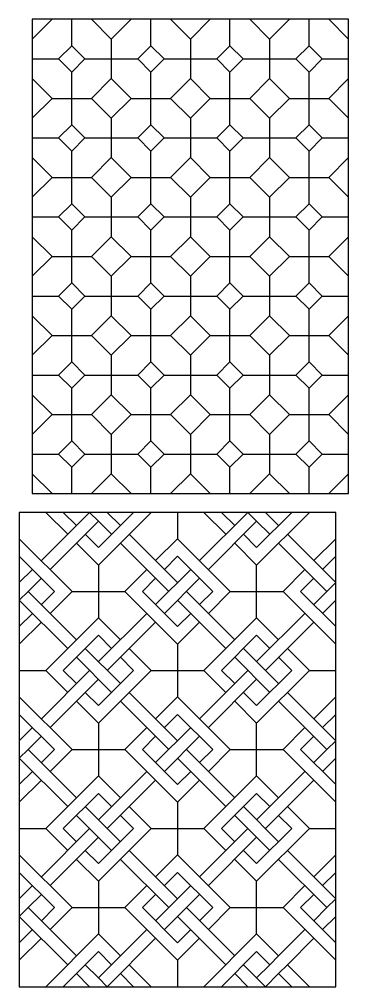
# Model space of a CAD drawing. Header units: millimetres. Extents: x -114 to 113, y -120 to 101.
# Drawn here: x -19.4 to 27.8, y -37.4 to 101.4 of the extents above; entities that cross this region are included whole.
import ezdxf

# ---------------------------------------------------------------- set-up
doc = ezdxf.new("R2010")
doc.units = ezdxf.units.MM
doc.header["$MEASUREMENT"] = 0
doc.layers.add('Layer 03', color=5, linetype='Continuous')

msp = doc.modelspace()

# ---------------------------------------------------------------- linework, layer by layer
at = {"layer": 'Layer 03'}
for p, q in [((-14.72, 101.42), (-17.56, 98.58)), ((-9.05, 101.42), (-6.21, 98.58)), ((-3.37, 101.42), (-6.21, 98.58)), ((2.3, 101.42), (5.14, 98.58)), ((7.98, 101.42), (5.14, 98.58)), ((13.65, 101.42), (16.49, 98.58)), ((19.33, 101.42), (16.49, 98.58)), ((25, 101.42), (27.84, 98.58)), ((-17.56, 95.74), (-13.77, 95.74)), ((-9.99, 95.74), (-6.21, 95.74)), ((-6.21, 95.74), (-2.43, 95.74)), ((1.36, 95.74), (5.14, 95.74)), ((5.14, 95.74), (8.92, 95.74)), ((12.71, 95.74), (16.49, 95.74)), ((16.49, 95.74), (20.27, 95.74)), ((24.05, 95.74), (27.84, 95.74)), ((-14.72, 90.07), (-17.56, 92.91)), ((-9.05, 90.07), (-6.21, 92.91)), ((-3.37, 90.07), (-6.21, 92.91)), ((2.3, 90.07), (5.14, 92.91)), ((7.98, 90.07), (5.14, 92.91)), ((13.65, 90.07), (16.49, 92.91)), ((19.33, 90.07), (16.49, 92.91)), ((25, 90.07), (27.84, 92.91)), ((-14.72, 90.07), (-17.56, 87.23)), ((-9.05, 90.07), (-6.21, 87.23)), ((-3.37, 90.07), (-6.21, 87.23)), ((2.3, 90.07), (5.14, 87.23)), ((7.98, 90.07), (5.14, 87.23)), ((13.65, 90.07), (16.49, 87.23)), ((19.33, 90.07), (16.49, 87.23)), ((25, 90.07), (27.84, 87.23)), ((-17.56, 84.39), (-13.77, 84.39)), ((-9.99, 84.39), (-6.21, 84.39)), ((-6.21, 84.39), (-2.43, 84.39)), ((1.36, 84.39), (5.14, 84.39)), ((5.14, 84.39), (8.92, 84.39)), ((12.71, 84.39), (16.49, 84.39)), ((16.49, 84.39), (20.27, 84.39)), ((24.05, 84.39), (27.84, 84.39)), ((-14.72, 78.72), (-17.56, 81.56)), ((-9.05, 78.72), (-6.21, 81.56)), ((-3.37, 78.72), (-6.21, 81.56)), ((2.3, 78.72), (5.14, 81.56)), ((7.98, 78.72), (5.14, 81.56)), ((13.65, 78.72), (16.49, 81.56)), ((19.33, 78.72), (16.49, 81.56)), ((25, 78.72), (27.84, 81.56)), ((-14.72, 78.72), (-17.56, 75.88)), ((-14.72, 78.72), (-9.05, 78.72)), ((-9.05, 78.72), (-6.21, 75.88)), ((-3.37, 78.72), (-6.21, 75.88)), ((-3.37, 78.72), (2.3, 78.72)), ((2.3, 78.72), (5.14, 75.88)), ((7.98, 78.72), (5.14, 75.88)), ((7.98, 78.72), (13.65, 78.72)), ((13.65, 78.72), (16.49, 75.88)), ((19.33, 78.72), (16.49, 75.88)), ((19.33, 78.72), (25, 78.72)), ((25, 78.72), (27.84, 75.88)), ((-17.56, 73.05), (-13.77, 73.05)), ((-9.99, 73.05), (-6.21, 73.05)), ((-6.21, 73.05), (-2.43, 73.05)), ((1.36, 73.05), (5.14, 73.05)), ((5.14, 73.05), (8.92, 73.05)), ((12.71, 73.05), (16.49, 73.05)), ((16.49, 73.05), (20.27, 73.05)), ((24.05, 73.05), (27.84, 73.05)), ((-14.72, 67.37), (-17.56, 70.21)), ((-9.05, 67.37), (-6.21, 70.21)), ((-3.37, 67.37), (-6.21, 70.21)), ((2.3, 67.37), (5.14, 70.21)), ((7.98, 67.37), (5.14, 70.21)), ((13.65, 67.37), (16.49, 70.21)), ((19.33, 67.37), (16.49, 70.21)), ((25, 67.37), (27.84, 70.21)), ((-14.72, 67.37), (-17.56, 64.53)), ((-9.05, 67.37), (-6.21, 64.53)), ((-3.37, 67.37), (-6.21, 64.53)), ((2.3, 67.37), (5.14, 64.53)), ((7.98, 67.37), (5.14, 64.53)), ((13.65, 67.37), (16.49, 64.53)), ((19.33, 67.37), (16.49, 64.53)), ((25, 67.37), (27.84, 64.53)), ((-17.56, 61.7), (-13.77, 61.7)), ((-9.99, 61.7), (-6.21, 61.7)), ((-6.21, 61.7), (-2.43, 61.7)), ((1.36, 61.7), (5.14, 61.7)), ((5.14, 61.7), (8.92, 61.7)), ((12.71, 61.7), (16.49, 61.7)), ((16.49, 61.7), (20.27, 61.7)), ((24.05, 61.7), (27.84, 61.7)), ((-14.72, 56.02), (-17.56, 58.86)), ((-9.05, 56.02), (-6.21, 58.86)), ((-3.37, 56.02), (-6.21, 58.86)), ((2.3, 56.02), (5.14, 58.86)), ((7.98, 56.02), (5.14, 58.86)), ((13.65, 56.02), (16.49, 58.86)), ((19.33, 56.02), (16.49, 58.86)), ((25, 56.02), (27.84, 58.86)), ((-14.72, 56.02), (-17.56, 53.19)), ((-14.72, 56.02), (-9.05, 56.02)), ((-9.05, 56.02), (-6.21, 53.19)), ((-3.37, 56.02), (-6.21, 53.19)), ((-3.37, 56.02), (2.3, 56.02)), ((2.3, 56.02), (5.14, 53.19)), ((7.98, 56.02), (5.14, 53.19)), ((7.98, 56.02), (13.65, 56.02)), ((13.65, 56.02), (16.49, 53.19)), ((19.33, 56.02), (16.49, 53.19)), ((19.33, 56.02), (25, 56.02)), ((25, 56.02), (27.84, 53.19)), ((-17.56, 50.35), (-13.77, 50.35)), ((-9.99, 50.35), (-6.21, 50.35)), ((-6.21, 50.35), (-2.43, 50.35)), ((1.36, 50.35), (5.14, 50.35)), ((5.14, 50.35), (8.92, 50.35)), ((12.71, 50.35), (16.49, 50.35)), ((16.49, 50.35), (20.27, 50.35)), ((24.05, 50.35), (27.84, 50.35)), ((-14.72, 44.67), (-17.56, 47.51)), ((-9.05, 44.67), (-6.21, 47.51)), ((-3.37, 44.67), (-6.21, 47.51)), ((2.3, 44.67), (5.14, 47.51)), ((7.98, 44.67), (5.14, 47.51)), ((13.65, 44.67), (16.49, 47.51)), ((19.33, 44.67), (16.49, 47.51)), ((25, 44.67), (27.84, 47.51)), ((-14.72, 44.67), (-17.56, 41.84)), ((-14.72, 44.67), (-9.05, 44.67)), ((-9.05, 44.67), (-6.21, 41.84)), ((-3.37, 44.67), (-6.21, 41.84)), ((-3.37, 44.67), (2.3, 44.67)), ((2.3, 44.67), (5.14, 41.84)), ((7.98, 44.67), (5.14, 41.84)), ((7.98, 44.67), (13.65, 44.67)), ((13.65, 44.67), (16.49, 41.84)), ((19.33, 44.67), (16.49, 41.84)), ((19.33, 44.67), (25, 44.67)), ((25, 44.67), (27.84, 41.84)), ((-17.56, 39), (-13.77, 39)), ((-9.99, 39), (-6.21, 39)), ((-6.21, 39), (-2.43, 39)), ((1.36, 39), (5.14, 39)), ((5.14, 39), (8.92, 39)), ((12.71, 39), (16.49, 39)), ((16.49, 39), (20.27, 39)), ((24.05, 39), (27.84, 39)), ((-14.72, 33.33), (-17.56, 36.16)), ((-9.05, 33.33), (-6.21, 36.16)), ((-3.37, 33.33), (-6.21, 36.16)), ((2.3, 33.33), (5.14, 36.16)), ((7.98, 33.33), (5.14, 36.16)), ((13.65, 33.33), (16.49, 36.16)), ((19.33, 33.33), (16.49, 36.16)), ((25, 33.33), (27.84, 36.16)), ((-11.84, 19.3), (-4.27, 19.3)), ((10.86, 19.3), (18.42, 19.3)), ((-19.41, 7.95), (-15.62, 7.95)), ((-0.49, 7.95), (7.07, 7.95)), ((22.21, 7.95), (25.99, 7.95)), ((-19.41, -14.75), (-15.62, -14.75)), ((-0.49, -14.75), (7.07, -14.75)), ((22.21, -14.75), (25.99, -14.75)), ((-11.84, -26.1), (-4.27, -26.1)), ((10.86, -26.1), (18.42, -26.1))]:
    msp.add_line(p, q, dxfattribs=at)
for points in [[(27.84, 33.33), (27.84, 101.42), (-17.56, 101.42), (-17.56, 33.33)], [(-11.88, 97.63), (-11.88, 101.42)], [(-0.53, 97.63), (-0.53, 101.42)], [(10.81, 97.63), (10.81, 101.42)], [(22.16, 97.63), (22.16, 101.42)], [(-6.21, 98.58), (-6.21, 92.91)], [(5.14, 98.58), (5.14, 92.91)], [(16.49, 98.58), (16.49, 92.91)], [(-11.88, 90.07), (-11.88, 93.85)], [(-0.53, 90.07), (-0.53, 93.85)], [(10.81, 90.07), (10.81, 93.85)], [(22.16, 90.07), (22.16, 93.85)], [(-14.72, 90.07), (-9.05, 90.07)], [(-11.88, 86.29), (-11.88, 90.07)], [(-3.37, 90.07), (2.3, 90.07)], [(-0.53, 86.29), (-0.53, 90.07)], [(7.98, 90.07), (13.65, 90.07)], [(10.81, 86.29), (10.81, 90.07)], [(19.33, 90.07), (25, 90.07)], [(22.16, 86.29), (22.16, 90.07)], [(-6.21, 87.23), (-6.21, 81.56)], [(5.14, 87.23), (5.14, 81.56)], [(16.49, 87.23), (16.49, 81.56)], [(-11.88, 78.72), (-11.88, 82.5)], [(-0.53, 78.72), (-0.53, 82.5)], [(10.81, 78.72), (10.81, 82.5)], [(22.16, 78.72), (22.16, 82.5)], [(-11.88, 74.94), (-11.88, 78.72)], [(-0.53, 74.94), (-0.53, 78.72)], [(10.81, 74.94), (10.81, 78.72)], [(22.16, 74.94), (22.16, 78.72)], [(-6.21, 75.88), (-6.21, 70.21)], [(5.14, 75.88), (5.14, 70.21)], [(16.49, 75.88), (16.49, 70.21)], [(-11.88, 67.37), (-11.88, 71.15)], [(-0.53, 67.37), (-0.53, 71.15)], [(10.81, 67.37), (10.81, 71.15)], [(22.16, 67.37), (22.16, 71.15)], [(-14.72, 67.37), (-9.05, 67.37)], [(-11.88, 63.59), (-11.88, 67.37)], [(-3.37, 67.37), (2.3, 67.37)], [(-0.53, 63.59), (-0.53, 67.37)], [(7.98, 67.37), (13.65, 67.37)], [(10.81, 63.59), (10.81, 67.37)], [(19.33, 67.37), (25, 67.37)], [(22.16, 63.59), (22.16, 67.37)], [(-6.21, 64.53), (-6.21, 58.86)], [(5.14, 64.53), (5.14, 58.86)], [(16.49, 64.53), (16.49, 58.86)], [(-11.88, 56.02), (-11.88, 59.81)], [(-0.53, 56.02), (-0.53, 59.81)], [(10.81, 56.02), (10.81, 59.81)], [(22.16, 56.02), (22.16, 59.81)], [(-11.88, 52.24), (-11.88, 56.02)], [(-0.53, 52.24), (-0.53, 56.02)], [(10.81, 52.24), (10.81, 56.02)], [(22.16, 52.24), (22.16, 56.02)], [(-6.21, 53.19), (-6.21, 47.51)], [(5.14, 53.19), (5.14, 47.51)], [(16.49, 53.19), (16.49, 47.51)], [(-11.88, 44.67), (-11.88, 48.46)], [(-0.53, 44.67), (-0.53, 48.46)], [(10.81, 44.67), (10.81, 48.46)], [(22.16, 44.67), (22.16, 48.46)], [(-11.88, 40.89), (-11.88, 44.67)], [(-0.53, 40.89), (-0.53, 44.67)], [(10.81, 40.89), (10.81, 44.67)], [(22.16, 40.89), (22.16, 44.67)], [(-6.21, 41.84), (-6.21, 36.16)], [(5.14, 41.84), (5.14, 36.16)], [(16.49, 41.84), (16.49, 36.16)], [(-11.88, 33.33), (-11.88, 37.11)], [(-0.53, 33.33), (-0.53, 37.11)], [(10.81, 33.33), (10.81, 37.11)], [(22.16, 33.33), (22.16, 37.11)], [(-17.56, 33.33), (27.84, 33.33)], [(25.99, -37.45), (25.99, 30.64), (-19.41, 30.64), (-19.41, -37.45)], [(-16.25, 23.71), (-9.32, 30.64)], [(-15.62, 30.64), (-12.47, 27.49)], [(-13.1, 30.64), (-11.21, 28.76)], [(-9.94, 27.49), (-8.06, 25.61), (-3.02, 30.64)], [(-8.06, 29.38), (-9.32, 30.64)], [(-8.06, 23.08), (-0.49, 30.64)], [(-6.79, 30.64), (-4.91, 28.76)], [(3.29, 30.64), (3.29, 26.86)], [(6.44, 23.71), (13.38, 30.64)], [(7.07, 30.64), (10.23, 27.49)], [(9.6, 30.64), (11.49, 28.76)], [(12.75, 27.49), (14.64, 25.61), (19.68, 30.64)], [(14.64, 29.38), (13.38, 30.64)], [(14.64, 23.08), (22.21, 30.64)], [(17.79, 28.76), (15.9, 30.64)], [(-14.99, 22.45), (-8.06, 29.38), (-6.17, 27.49)], [(7.71, 22.45), (14.64, 29.38), (16.53, 27.49)], [(-11.84, 19.3), (-19.41, 26.86)], [(-3.64, 27.49), (3.29, 20.56)], [(3.29, 26.86), (0.14, 23.71)], [(10.86, 19.3), (3.29, 26.86)], [(25.99, 20.56), (19.05, 27.49)], [(25.99, 26.86), (22.84, 23.71)], [(-11.21, 26.23), (-8.06, 23.08)], [(-4.91, 26.23), (2.03, 19.3)], [(11.49, 26.23), (14.64, 23.08)], [(17.79, 26.23), (24.73, 19.3), (22.84, 17.41)], [(-16.25, 17.41), (-14.37, 19.3), (-19.41, 24.33)], [(6.44, 17.41), (8.33, 19.3), (3.29, 24.33), (1.4, 22.45)], [(25.99, 24.33), (24.1, 22.45)], [(-19.41, 20.56), (-17.52, 22.45)], [(-8.06, 23.08), (-8.06, 15.51)], [(-1.12, 22.45), (-4.27, 19.3)], [(0.14, 17.41), (5.18, 22.45)], [(14.64, 15.51), (14.64, 23.08)], [(21.57, 22.45), (18.42, 19.3)], [(-11.21, 12.36), (-18.14, 19.3), (-16.25, 21.18)], [(0.14, 21.18), (-1.75, 19.3), (3.29, 14.26), (5.18, 16.14)], [(1.4, 16.14), (6.44, 21.18)], [(22.84, 21.18), (20.95, 19.3), (25.99, 14.26)], [(24.73, 19.3), (25.99, 20.56)], [(-18.14, 19.3), (-19.41, 18.03)], [(-14.99, 16.14), (-11.84, 19.3)], [(-4.27, 19.3), (3.29, 11.73)], [(4.56, 19.3), (11.49, 12.36)], [(7.71, 16.14), (10.86, 19.3)], [(18.42, 19.3), (25.99, 11.73)], [(-12.47, 11.1), (-19.41, 18.03)], [(3.29, 18.03), (10.23, 11.1)], [(25.99, 18.03), (24.1, 16.14)], [(-19.41, 14.26), (-17.52, 16.14)], [(-8.06, 15.51), (-15.62, 7.95)], [(-8.06, 9.21), (-1.12, 16.14)], [(-4.91, 12.36), (-8.06, 15.51)], [(14.64, 15.51), (7.07, 7.95)], [(21.57, 16.14), (14.64, 9.21)], [(17.79, 12.36), (14.64, 15.51)], [(-19.41, 11.73), (-16.25, 14.88)], [(-6.79, 7.95), (0.14, 14.88)], [(3.29, 11.73), (6.44, 14.88)], [(22.84, 14.88), (15.9, 7.95)], [(-6.17, 11.1), (-8.06, 12.99), (-13.1, 7.95), (-11.21, 6.06)], [(16.53, 11.1), (14.64, 12.99), (9.6, 7.95), (11.49, 6.06)], [(3.29, 11.73), (3.29, 7.95)], [(-6.17, 4.8), (-11.21, 9.83)], [(-4.91, 6.06), (-9.94, 11.1)], [(-9.94, 4.8), (-8.06, 2.91), (-3.02, 7.95), (-4.91, 9.83)], [(-0.49, 7.95), (-3.64, 11.1)], [(11.49, 9.83), (16.53, 4.8)], [(12.75, 11.1), (17.79, 6.06)], [(12.75, 4.8), (14.64, 2.91), (19.68, 7.95), (17.79, 9.83)], [(22.21, 7.95), (19.05, 11.1)], [(-16.25, 1.01), (-9.32, 7.95)], [(-15.62, 7.95), (-12.47, 4.8)], [(-8.06, 0.38), (-0.49, 7.95)], [(3.29, 7.95), (3.29, 4.16)], [(13.38, 7.95), (6.44, 1.01)], [(7.07, 7.95), (10.23, 4.8)], [(14.64, 0.38), (22.21, 7.95)], [(-14.99, -0.25), (-8.06, 6.68)], [(14.64, 6.68), (7.71, -0.25)], [(3.29, -2.14), (-3.64, 4.8)], [(19.05, 4.8), (25.99, -2.14)], [(-11.84, -3.4), (-19.41, 4.16)], [(-11.21, 3.53), (-8.06, 0.38)], [(2.03, -3.4), (-4.91, 3.53)], [(3.29, 4.16), (0.14, 1.01)], [(10.86, -3.4), (3.29, 4.16)], [(11.49, 3.53), (14.64, 0.38)], [(17.79, 3.53), (24.73, -3.4)], [(25.99, 4.16), (22.84, 1.01)], [(-16.25, -5.29), (-14.37, -3.4), (-19.41, 1.64)], [(6.44, -5.29), (8.33, -3.4), (3.29, 1.64), (1.4, -0.25)], [(25.99, 1.64), (24.1, -0.25)], [(-8.06, 0.38), (-8.06, -7.18)], [(14.64, -7.18), (14.64, 0.38)], [(-19.41, -2.14), (-17.52, -0.25)], [(-1.12, -0.25), (-4.27, -3.4)], [(5.18, -0.25), (0.14, -5.29)], [(21.57, -0.25), (18.42, -3.4)], [(-18.14, -3.4), (-16.25, -1.51)], [(0.14, -1.51), (-1.75, -3.4), (3.29, -8.44), (5.18, -6.55)], [(6.44, -1.51), (1.4, -6.55)], [(22.84, -1.51), (20.95, -3.4), (25.99, -8.44)], [(24.73, -3.4), (25.99, -2.14)], [(-18.14, -3.4), (-19.41, -4.67)], [(-18.14, -3.4), (-11.21, -10.34)], [(-14.99, -6.55), (-11.84, -3.4)], [(-11.84, -3.4), (-8.06, -3.4)], [(-8.06, -3.4), (-4.27, -3.4)], [(-4.27, -3.4), (3.29, -10.97)], [(11.49, -10.34), (4.56, -3.4)], [(7.71, -6.55), (10.86, -3.4)], [(10.86, -3.4), (18.42, -3.4)], [(18.42, -3.4), (25.99, -10.97)], [(22.84, -5.29), (24.73, -3.4)], [(-19.41, -4.67), (-12.47, -11.6)], [(10.23, -11.6), (3.29, -4.67)], [(24.1, -6.55), (25.99, -4.67)], [(-19.41, -8.44), (-17.52, -6.55)], [(-1.12, -6.55), (-8.06, -13.49)], [(14.64, -13.49), (21.57, -6.55)], [(-19.41, -10.97), (-16.25, -7.82)], [(-8.06, -7.18), (-15.62, -14.75)], [(-4.91, -10.34), (-8.06, -7.18)], [(0.14, -7.82), (-6.79, -14.75)], [(3.29, -10.97), (6.44, -7.82)], [(14.64, -7.18), (7.07, -14.75)], [(17.79, -10.34), (14.64, -7.18)], [(15.9, -14.75), (22.84, -7.82)], [(-6.17, -11.6), (-8.06, -9.71), (-13.1, -14.75), (-11.21, -16.64)], [(16.53, -11.6), (14.64, -9.71), (9.6, -14.75), (11.49, -16.64)], [(3.29, -10.97), (3.29, -18.53)], [(-9.94, -11.6), (-4.91, -16.64)], [(-0.49, -14.75), (-3.64, -11.6)], [(17.79, -16.64), (12.75, -11.6)], [(22.21, -14.75), (19.05, -11.6)], [(-11.21, -12.86), (-6.17, -17.9)], [(-9.94, -17.9), (-8.06, -19.79), (-3.02, -14.75), (-4.91, -12.86)], [(16.53, -17.9), (11.49, -12.86)], [(12.75, -17.9), (14.64, -19.79), (19.68, -14.75), (17.79, -12.86)], [(-9.32, -14.75), (-16.25, -21.68)], [(-15.62, -14.75), (-12.47, -17.9)], [(-8.06, -22.32), (-0.49, -14.75)], [(6.44, -21.68), (13.38, -14.75)], [(7.07, -14.75), (10.23, -17.9)], [(14.64, -22.32), (22.21, -14.75)], [(-8.06, -16.01), (-14.99, -22.95)], [(7.71, -22.95), (14.64, -16.01)], [(-3.64, -17.9), (3.29, -24.84)], [(25.99, -24.84), (19.05, -17.9)], [(-11.84, -26.1), (-19.41, -18.53)], [(-11.21, -19.17), (-8.06, -22.32)], [(-4.91, -19.17), (2.03, -26.1)], [(3.29, -18.53), (0.14, -21.68)], [(10.86, -26.1), (3.29, -18.53)], [(11.49, -19.17), (14.64, -22.32)], [(22.84, -27.99), (24.73, -26.1), (17.79, -19.17)], [(25.99, -18.53), (22.84, -21.68)], [(-16.25, -27.99), (-14.37, -26.1), (-19.41, -21.06)], [(6.44, -27.99), (8.33, -26.1), (3.29, -21.06), (1.4, -22.95)], [(25.99, -21.06), (24.1, -22.95)], [(-17.52, -22.95), (-19.41, -24.84)], [(-8.06, -22.32), (-8.06, -29.88)], [(-1.12, -22.95), (-4.27, -26.1)], [(0.14, -27.99), (5.18, -22.95)], [(14.64, -29.88), (14.64, -22.32)], [(21.57, -22.95), (18.42, -26.1)], [(-16.25, -24.21), (-18.14, -26.1), (-11.21, -33.03)], [(0.14, -24.21), (-1.75, -26.1), (3.29, -31.14), (5.18, -29.25)], [(1.4, -29.25), (6.44, -24.21)], [(22.84, -24.21), (20.95, -26.1), (25.99, -31.14)], [(24.73, -26.1), (25.99, -24.84)], [(-18.14, -26.1), (-19.41, -27.36)], [(-14.99, -29.25), (-11.84, -26.1)], [(-4.27, -26.1), (3.29, -33.66)], [(4.56, -26.1), (11.49, -33.03)], [(7.71, -29.25), (10.86, -26.1)], [(18.42, -26.1), (25.99, -33.66)], [(-19.41, -27.36), (-12.47, -34.3)], [(3.29, -27.36), (10.23, -34.3)], [(24.1, -29.25), (25.99, -27.36)], [(-19.41, -31.14), (-17.52, -29.25)], [(-19.41, -33.66), (-16.25, -30.51)], [(-8.06, -29.88), (-15.62, -37.45)], [(-9.94, -34.3), (-8.06, -36.18), (-1.12, -29.25)], [(-4.91, -33.03), (-8.06, -29.88)], [(-6.79, -37.45), (0.14, -30.51)], [(3.29, -33.66), (6.44, -30.51)], [(14.64, -29.88), (7.07, -37.45)], [(17.79, -33.03), (14.64, -29.88)], [(17.79, -33.03), (21.57, -29.25)], [(19.05, -34.3), (22.84, -30.51)], [(-6.17, -34.3), (-8.06, -32.41), (-13.1, -37.45)], [(16.53, -34.3), (14.64, -32.41), (9.6, -37.45)], [(16.53, -34.3), (17.79, -33.03)], [(-0.49, -37.45), (-3.64, -34.3)], [(3.29, -33.66), (3.29, -37.45)], [(12.75, -34.3), (14.64, -36.18), (16.53, -34.3)], [(17.79, -35.56), (19.05, -34.3)], [(22.21, -37.45), (19.05, -34.3)], [(-11.21, -35.56), (-9.32, -37.45)], [(-3.02, -37.45), (-4.91, -35.56)], [(11.49, -35.56), (13.38, -37.45)], [(15.9, -37.45), (17.79, -35.56)], [(19.68, -37.45), (17.79, -35.56)], [(-19.41, -37.45), (25.99, -37.45)], [(-8.06, -36.18), (-6.79, -37.45)], [(14.64, -36.18), (15.9, -37.45)]]:
    msp.add_lwpolyline(points, dxfattribs=at)
for points in [[(-13.77, 95.74), (-11.88, 97.63), (-9.99, 95.74), (-11.88, 93.85)], [(-2.43, 95.74), (-0.53, 97.63), (1.36, 95.74), (-0.53, 93.85)], [(8.92, 95.74), (10.81, 97.63), (12.71, 95.74), (10.81, 93.85)], [(20.27, 95.74), (22.16, 97.63), (24.05, 95.74), (22.16, 93.85)], [(-13.77, 84.39), (-11.88, 86.29), (-9.99, 84.39), (-11.88, 82.5)], [(-2.43, 84.39), (-0.53, 86.29), (1.36, 84.39), (-0.53, 82.5)], [(8.92, 84.39), (10.81, 86.29), (12.71, 84.39), (10.81, 82.5)], [(20.27, 84.39), (22.16, 86.29), (24.05, 84.39), (22.16, 82.5)], [(-13.77, 73.05), (-11.88, 74.94), (-9.99, 73.05), (-11.88, 71.15)], [(-2.43, 73.05), (-0.53, 74.94), (1.36, 73.05), (-0.53, 71.15)], [(8.92, 73.05), (10.81, 74.94), (12.71, 73.05), (10.81, 71.15)], [(20.27, 73.05), (22.16, 74.94), (24.05, 73.05), (22.16, 71.15)], [(-13.77, 61.7), (-11.88, 63.59), (-9.99, 61.7), (-11.88, 59.81)], [(-2.43, 61.7), (-0.53, 63.59), (1.36, 61.7), (-0.53, 59.81)], [(8.92, 61.7), (10.81, 63.59), (12.71, 61.7), (10.81, 59.81)], [(20.27, 61.7), (22.16, 63.59), (24.05, 61.7), (22.16, 59.81)], [(-13.77, 50.35), (-11.88, 52.24), (-9.99, 50.35), (-11.88, 48.46)], [(-2.43, 50.35), (-0.53, 52.24), (1.36, 50.35), (-0.53, 48.46)], [(8.92, 50.35), (10.81, 52.24), (12.71, 50.35), (10.81, 48.46)], [(20.27, 50.35), (22.16, 52.24), (24.05, 50.35), (22.16, 48.46)], [(-13.77, 39), (-11.88, 40.89), (-9.99, 39), (-11.88, 37.11)], [(-2.43, 39), (-0.53, 40.89), (1.36, 39), (-0.53, 37.11)], [(8.92, 39), (10.81, 40.89), (12.71, 39), (10.81, 37.11)], [(20.27, 39), (22.16, 40.89), (24.05, 39), (22.16, 37.11)]]:
    msp.add_lwpolyline(points, close=True, dxfattribs=at)

doc.saveas('drawing.dxf')
